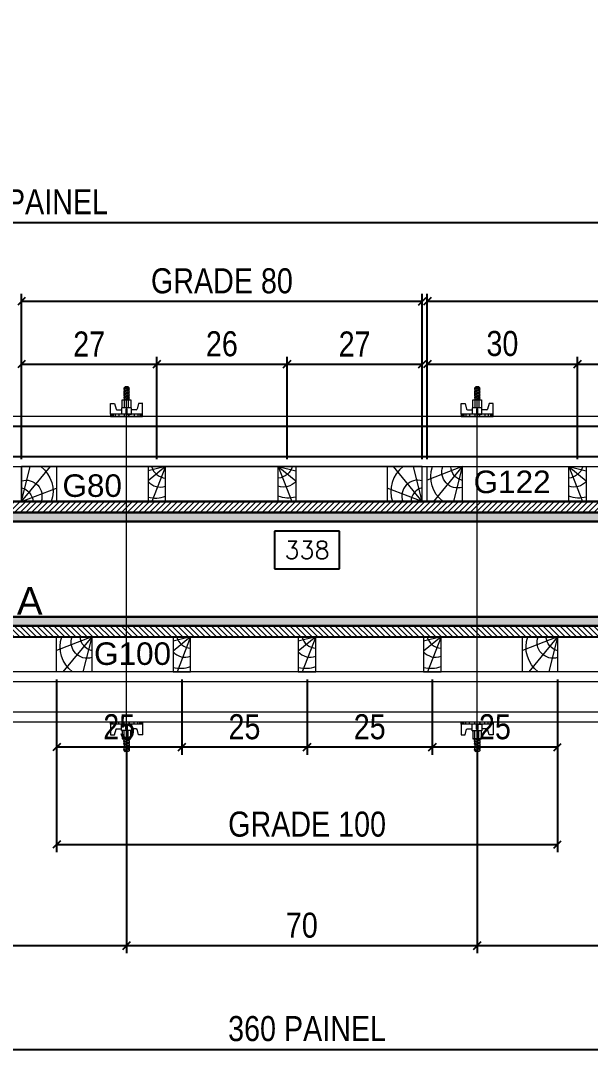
# Model space of a CAD drawing. Extents: x 2102 to 8383, y -13264 to 2718.
# Drawn here: x 7480.6 to 7707.8, y -1416.3 to -998.8 of the extents above; entities that cross this region are included whole.
import ezdxf
from ezdxf.enums import TextEntityAlignment as Align

# ---------------------------------------------------------------- set-up
doc = ezdxf.new("R2010")
doc.units = 0
for name, color, linetype, lineweight in [('CONCRETO', 251, 'Continuous', 25), ('Hachura', 251, 'Continuous', 9), ('Madeira', 126, 'Continuous', 18), ('Perfil Metálico', 224, 'Continuous', 18), ('Texto Seção', 7, 'Continuous', 15)]:
    doc.layers.add(name, color=color, linetype=linetype, lineweight=lineweight)
for name, color, linetype in [('COTA', 241, 'Continuous'), ('MEIO_PONT', 93, 'Continuous'), ('Painéis', 200, 'Continuous'), ('SARRAFO', 251, 'Continuous'), ('TEXTO_GERAL', 7, 'Continuous')]:
    doc.layers.add(name, color=color, linetype=linetype)
doc.styles.add('ARIAL', font='arial.ttf')
doc.styles.add('COTA TECNICA 2X', font='techl___.ttf', dxfattribs={"height": 10})
doc.styles.add('ROMANS', font='romans.shx')
doc.styles.add('SANSSERIF', font='sas_____.pfb')
doc.dimstyles.new('Cota Seção interna', dxfattribs={"dimtxt": 7, "dimasz": 6, "dimexe": 0.18, "dimexo": 2, "dimgap": -4, "dimtad": 3, "dimdec": 1, "dimlfac": 0.5, "dimzin": 12, "dimdsep": 46, "dimtxsty": 'ROMANS', "dimblk": 'ARCHTICK', "dimcen": 0.09, "dimse1": 1, "dimse2": 1, "dimsd1": 1, "dimsd2": 1, "dimclrd": 180, "dimclre": 5, "dimclrt": 1, "dimadec": 0, "dimazin": 3, "dimtfac": 1, "dimtdec": 1, "dimtofl": 0, "dimtmove": 0, "dimatfit": 3, "dimldrblk": 'ARCHTICK', "dimfxl": 1, "dimtolj": 1, "dimtzin": 0, "dimarcsym": 0})
doc.dimstyles.new('SECAO PILAR', dxfattribs={"dimtxt": 10, "dimasz": 3, "dimexe": 3, "dimexo": 3, "dimgap": 3, "dimtad": 1, "dimdec": 1, "dimlfac": 0.5, "dimzin": 12, "dimdsep": 46, "dimtxsty": 'COTA TECNICA 2X', "dimblk1": 'OBLIQUE', "dimblk2": 'OBLIQUE', "dimsah": 1, "dimcen": 0.9, "dimclrd": 256, "dimclre": 256, "dimclrt": 256, "dimadec": 1, "dimazin": 3, "dimtfac": 1, "dimtdec": 1, "dimtmove": 0, "dimatfit": 3, "dimfxl": 1, "dimtolj": 1, "dimtzin": 12, "dimarcsym": 0})

# ---------------------------------------------------------------- blocks, each defined once
blk = doc.blocks.new('*D906')
at = {"layer": 'COTA', "color": 180, "lineweight": -2, "transparency": 16777216}
for p, q in [((7607.83, -1202.6), (7581.83, -1202.6)), ((7581.83, -1202.6), (7581.83, -1217.6)), ((7607.83, -1217.6), (7607.83, -1202.6)), ((7581.83, -1217.6), (7607.83, -1217.6))]:
    blk.add_line(p, q, dxfattribs=at)
at = {"layer": 'Defpoints', "color": 0, "transparency": 16777216}
for p in [(7256.83, -1221.6), (7256.83, -1236.78), (7932.83, -1236.78)]:
    blk.add_point(p, dxfattribs=at)
at = {"layer": 'COTA', "color": 1, "transparency": 16777216, "insert": (7594.83, -1210.1), "char_height": 7, "attachment_point": 5, "style": 'ROMANS'}
blk.add_mtext('\\A1;338', dxfattribs=at)
blk = doc.blocks.new('_ArchTick')
at = {"color": 0, "linetype": 'ByBlock', "const_width": 0.15}
blk.add_lwpolyline([(-0.5, -0.5), (0.5, 0.5)], dxfattribs=at)
blk = doc.blocks.new('_Oblique')
at = {"color": 0, "linetype": 'ByBlock', "lineweight": -2}
blk.add_line((-0.5, -0.5), (0.5, 0.5), dxfattribs=at)
blk = doc.blocks.new('*D907')
at = {"layer": 'COTA', "lineweight": -2, "transparency": 16777216}
for p, q in [((7234.83, -1187.78), (7234.83, -1076.29)), ((7894.83, -1187.78), (7894.83, -1076.29)), ((7234.83, -1079.29), (7894.83, -1079.29))]:
    blk.add_line(p, q, dxfattribs=at)
at = {"layer": 'Defpoints', "color": 0, "transparency": 16777216}
for p in [(7894.83, -1079.29), (7234.83, -1190.78), (7894.83, -1190.78)]:
    blk.add_point(p, dxfattribs=at)
at = {"layer": 'COTA', "lineweight": -2, "transparency": 16777216, "xscale": 3, "yscale": 3, "zscale": 3, "rotation": 180}
blk.add_blockref('_Oblique', (7234.83, -1079.29), dxfattribs=at)
at = {"layer": 'COTA', "lineweight": -2, "transparency": 16777216, "xscale": 3, "yscale": 3, "zscale": 3}
blk.add_blockref('_Oblique', (7894.83, -1079.29), dxfattribs=at)
at = {"layer": 'COTA', "transparency": 16777216, "insert": (7483.83, -1071.07), "char_height": 10, "attachment_point": 5, "style": 'COTA TECNICA 2X'}
blk.add_mtext('\\A1;330 PAINEL', dxfattribs=at)
blk = doc.blocks.new('PONTALETE')
at = {"layer": 'Madeira'}
for q in [(2.71, 7), (7, 5.76), (7, 1.74)]:
    blk.add_line((0, 0), q, dxfattribs=at)
blk.add_lwpolyline([(0, 0), (7, 0), (7, 7), (0, 7)], close=True, dxfattribs=at)
for centre, radius, start, end in [((2.04, 0.06), 6.23, 37.2818, 109.0913), ((1.09, 0.9), 3.19, 343.603, 109.9847), ((-0.21, -0.78), 3.09, 14.6322, 86.0383)]:
    blk.add_arc(centre, radius, start, end, dxfattribs=at)
blk = doc.blocks.new('MEIO PONTALETE')
at = {"layer": 'Madeira'}
for q in [(2.71, 7), (3.5, 2.88), (3.5, 0.87)]:
    blk.add_line((0, 0), q, dxfattribs=at)
blk.add_lwpolyline([(0, 0), (3.5, 0), (3.5, 7), (0, 7)], close=True, dxfattribs=at)
for centre, radius, start, end in [((2.04, 0.06), 6.23, 76.4499, 109.0913), ((1.09, 0.9), 3.19, 40.9063, 109.9847), ((-0.21, -0.78), 3.09, 14.6322, 86.0383)]:
    blk.add_arc(centre, radius, start, end, dxfattribs=at)
blk = doc.blocks.new('*D73')
at = {"layer": 'COTA', "lineweight": -2, "transparency": 16777216}
for p, q in [((7642.83, -1173.78), (7642.83, -1132.9)), ((7702.83, -1173.78), (7702.83, -1132.9)), ((7642.83, -1135.9), (7702.83, -1135.9))]:
    blk.add_line(p, q, dxfattribs=at)
at = {"layer": 'Defpoints', "color": 0, "transparency": 16777216}
for p in [(7702.83, -1135.9), (7642.83, -1176.78), (7702.83, -1176.78)]:
    blk.add_point(p, dxfattribs=at)
at = {"layer": 'COTA', "lineweight": -2, "transparency": 16777216, "xscale": 3, "yscale": 3, "zscale": 3, "rotation": 180}
blk.add_blockref('_Oblique', (7642.83, -1135.9), dxfattribs=at)
at = {"layer": 'COTA', "lineweight": -2, "transparency": 16777216, "xscale": 3, "yscale": 3, "zscale": 3}
blk.add_blockref('_Oblique', (7702.83, -1135.9), dxfattribs=at)
at = {"layer": 'COTA', "transparency": 16777216, "insert": (7672.83, -1127.69), "char_height": 10, "attachment_point": 5, "style": 'COTA TECNICA 2X'}
blk.add_mtext('\\A1;30', dxfattribs=at)
blk = doc.blocks.new('*D74')
at = {"layer": 'COTA', "lineweight": -2, "transparency": 16777216}
for p, q in [((7702.83, -1173.78), (7702.83, -1132.9)), ((7764.83, -1173.78), (7764.83, -1132.9)), ((7702.83, -1135.9), (7764.83, -1135.9))]:
    blk.add_line(p, q, dxfattribs=at)
at = {"layer": 'Defpoints', "color": 0, "transparency": 16777216}
for p in [(7764.83, -1135.9), (7702.83, -1176.78), (7764.83, -1176.78)]:
    blk.add_point(p, dxfattribs=at)
at = {"layer": 'COTA', "lineweight": -2, "transparency": 16777216, "xscale": 3, "yscale": 3, "zscale": 3, "rotation": 180}
blk.add_blockref('_Oblique', (7702.83, -1135.9), dxfattribs=at)
at = {"layer": 'COTA', "lineweight": -2, "transparency": 16777216, "xscale": 3, "yscale": 3, "zscale": 3}
blk.add_blockref('_Oblique', (7764.83, -1135.9), dxfattribs=at)
at = {"layer": 'COTA', "transparency": 16777216, "insert": (7733.83, -1127.69), "char_height": 10, "attachment_point": 5, "style": 'COTA TECNICA 2X'}
blk.add_mtext('\\A1;31', dxfattribs=at)
blk = doc.blocks.new('*D77')
at = {"layer": 'COTA', "lineweight": -2, "transparency": 16777216}
for p, q in [((7642.83, -1173.78), (7642.83, -1107.78)), ((7886.83, -1173.78), (7886.83, -1107.78)), ((7642.83, -1110.78), (7886.83, -1110.78))]:
    blk.add_line(p, q, dxfattribs=at)
at = {"layer": 'Defpoints', "color": 0, "transparency": 16777216}
for p in [(7886.83, -1110.78), (7642.83, -1176.78), (7886.83, -1176.78)]:
    blk.add_point(p, dxfattribs=at)
at = {"layer": 'COTA', "lineweight": -2, "transparency": 16777216, "xscale": 3, "yscale": 3, "zscale": 3, "rotation": 180}
blk.add_blockref('_Oblique', (7642.83, -1110.78), dxfattribs=at)
at = {"layer": 'COTA', "lineweight": -2, "transparency": 16777216, "xscale": 3, "yscale": 3, "zscale": 3}
blk.add_blockref('_Oblique', (7886.83, -1110.78), dxfattribs=at)
at = {"layer": 'COTA', "transparency": 16777216, "insert": (7764.83, -1102.68), "char_height": 10, "attachment_point": 5, "style": 'COTA TECNICA 2X'}
blk.add_mtext('\\A1;GRADE 122', dxfattribs=at)
blk = doc.blocks.new('*D88')
at = {"layer": 'COTA', "lineweight": -2, "transparency": 16777216}
for p, q in [((7494.84, -1261.78), (7494.84, -1330.77)), ((7694.84, -1261.78), (7694.84, -1330.77)), ((7494.84, -1327.77), (7694.84, -1327.77))]:
    blk.add_line(p, q, dxfattribs=at)
at = {"layer": 'Defpoints', "color": 0, "transparency": 16777216}
for p in [(7494.84, -1258.78), (7694.84, -1258.78), (7694.84, -1327.77)]:
    blk.add_point(p, dxfattribs=at)
at = {"layer": 'COTA', "lineweight": -2, "transparency": 16777216, "xscale": 3, "yscale": 3, "zscale": 3, "rotation": 180}
blk.add_blockref('_Oblique', (7494.84, -1327.77), dxfattribs=at)
at = {"layer": 'COTA', "lineweight": -2, "transparency": 16777216, "xscale": 3, "yscale": 3, "zscale": 3}
blk.add_blockref('_Oblique', (7694.84, -1327.77), dxfattribs=at)
at = {"layer": 'COTA', "transparency": 16777216, "insert": (7594.84, -1319.67), "char_height": 10, "attachment_point": 5, "style": 'COTA TECNICA 2X'}
blk.add_mtext('\\A1;GRADE 100', dxfattribs=at)
blk = doc.blocks.new('*D924')
at = {"layer": 'COTA', "lineweight": -2, "transparency": 16777216}
for p, q in [((7544.84, -1261.78), (7544.84, -1291.88)), ((7594.84, -1261.78), (7594.84, -1291.88)), ((7594.84, -1288.88), (7544.84, -1288.88))]:
    blk.add_line(p, q, dxfattribs=at)
at = {"layer": 'Defpoints', "color": 0, "transparency": 16777216}
for p in [(7544.84, -1258.78), (7594.84, -1258.78), (7544.84, -1288.88)]:
    blk.add_point(p, dxfattribs=at)
at = {"layer": 'COTA', "lineweight": -2, "transparency": 16777216, "xscale": 3, "yscale": 3, "zscale": 3, "rotation": 180}
blk.add_blockref('_Oblique', (7544.84, -1288.88), dxfattribs=at)
at = {"layer": 'COTA', "lineweight": -2, "transparency": 16777216, "xscale": 3, "yscale": 3, "zscale": 3}
blk.add_blockref('_Oblique', (7594.84, -1288.88), dxfattribs=at)
at = {"layer": 'COTA', "transparency": 16777216, "insert": (7569.84, -1280.77), "char_height": 10, "attachment_point": 5, "style": 'COTA TECNICA 2X'}
blk.add_mtext('\\A1;25', dxfattribs=at)
blk = doc.blocks.new('*D925')
at = {"layer": 'COTA', "lineweight": -2, "transparency": 16777216}
for p, q in [((7494.84, -1261.78), (7494.84, -1291.88)), ((7544.84, -1261.78), (7544.84, -1291.88)), ((7544.84, -1288.88), (7494.84, -1288.88))]:
    blk.add_line(p, q, dxfattribs=at)
at = {"layer": 'Defpoints', "color": 0, "transparency": 16777216}
for p in [(7494.84, -1258.78), (7544.84, -1258.78), (7494.84, -1288.88)]:
    blk.add_point(p, dxfattribs=at)
at = {"layer": 'COTA', "lineweight": -2, "transparency": 16777216, "xscale": 3, "yscale": 3, "zscale": 3, "rotation": 180}
blk.add_blockref('_Oblique', (7494.84, -1288.88), dxfattribs=at)
at = {"layer": 'COTA', "lineweight": -2, "transparency": 16777216, "xscale": 3, "yscale": 3, "zscale": 3}
blk.add_blockref('_Oblique', (7544.84, -1288.88), dxfattribs=at)
at = {"layer": 'COTA', "transparency": 16777216, "insert": (7519.84, -1280.77), "char_height": 10, "attachment_point": 5, "style": 'COTA TECNICA 2X'}
blk.add_mtext('\\A1;25', dxfattribs=at)
blk = doc.blocks.new('*D89')
at = {"layer": 'COTA', "lineweight": -2, "transparency": 16777216}
for p, q in [((7644.84, -1261.78), (7644.84, -1291.88)), ((7694.84, -1261.78), (7694.84, -1291.88)), ((7694.84, -1288.88), (7644.84, -1288.88))]:
    blk.add_line(p, q, dxfattribs=at)
at = {"layer": 'Defpoints', "color": 0, "transparency": 16777216}
for p in [(7644.84, -1258.78), (7694.84, -1258.78), (7644.84, -1288.88)]:
    blk.add_point(p, dxfattribs=at)
at = {"layer": 'COTA', "lineweight": -2, "transparency": 16777216, "xscale": 3, "yscale": 3, "zscale": 3, "rotation": 180}
blk.add_blockref('_Oblique', (7644.84, -1288.88), dxfattribs=at)
at = {"layer": 'COTA', "lineweight": -2, "transparency": 16777216, "xscale": 3, "yscale": 3, "zscale": 3}
blk.add_blockref('_Oblique', (7694.84, -1288.88), dxfattribs=at)
at = {"layer": 'COTA', "transparency": 16777216, "insert": (7669.84, -1280.77), "char_height": 10, "attachment_point": 5, "style": 'COTA TECNICA 2X'}
blk.add_mtext('\\A1;25', dxfattribs=at)
blk = doc.blocks.new('*D926')
at = {"layer": 'COTA', "lineweight": -2, "transparency": 16777216}
for p, q in [((7594.84, -1261.78), (7594.84, -1291.88)), ((7644.84, -1261.78), (7644.84, -1291.88)), ((7644.84, -1288.88), (7594.84, -1288.88))]:
    blk.add_line(p, q, dxfattribs=at)
at = {"layer": 'Defpoints', "color": 0, "transparency": 16777216}
for p in [(7594.84, -1258.78), (7644.84, -1258.78), (7594.84, -1288.88)]:
    blk.add_point(p, dxfattribs=at)
at = {"layer": 'COTA', "lineweight": -2, "transparency": 16777216, "xscale": 3, "yscale": 3, "zscale": 3, "rotation": 180}
blk.add_blockref('_Oblique', (7594.84, -1288.88), dxfattribs=at)
at = {"layer": 'COTA', "lineweight": -2, "transparency": 16777216, "xscale": 3, "yscale": 3, "zscale": 3}
blk.add_blockref('_Oblique', (7644.84, -1288.88), dxfattribs=at)
at = {"layer": 'COTA', "transparency": 16777216, "insert": (7619.84, -1280.77), "char_height": 10, "attachment_point": 5, "style": 'COTA TECNICA 2X'}
blk.add_mtext('\\A1;25', dxfattribs=at)
blk = doc.blocks.new('*D90')
at = {"layer": 'COTA', "lineweight": -2, "transparency": 16777216}
for p, q in [((7480.83, -1173.78), (7480.83, -1107.78)), ((7640.83, -1173.78), (7640.83, -1107.78)), ((7480.83, -1110.78), (7640.83, -1110.78))]:
    blk.add_line(p, q, dxfattribs=at)
at = {"layer": 'Defpoints', "color": 0, "transparency": 16777216}
for p in [(7640.83, -1110.78), (7480.83, -1176.78), (7640.83, -1176.78)]:
    blk.add_point(p, dxfattribs=at)
at = {"layer": 'COTA', "lineweight": -2, "transparency": 16777216, "xscale": 3, "yscale": 3, "zscale": 3, "rotation": 180}
blk.add_blockref('_Oblique', (7480.83, -1110.78), dxfattribs=at)
at = {"layer": 'COTA', "lineweight": -2, "transparency": 16777216, "xscale": 3, "yscale": 3, "zscale": 3}
blk.add_blockref('_Oblique', (7640.83, -1110.78), dxfattribs=at)
at = {"layer": 'COTA', "transparency": 16777216, "insert": (7560.83, -1102.66), "char_height": 10, "attachment_point": 5, "style": 'COTA TECNICA 2X'}
blk.add_mtext('\\A1;GRADE 80', dxfattribs=at)
blk = doc.blocks.new('*D91')
at = {"layer": 'COTA', "lineweight": -2, "transparency": 16777216}
for p, q in [((7586.83, -1173.78), (7586.83, -1132.9)), ((7640.83, -1173.78), (7640.83, -1132.9)), ((7586.83, -1135.9), (7640.83, -1135.9))]:
    blk.add_line(p, q, dxfattribs=at)
at = {"layer": 'Defpoints', "color": 0, "transparency": 16777216}
for p in [(7640.83, -1135.9), (7586.83, -1176.78), (7640.83, -1176.78)]:
    blk.add_point(p, dxfattribs=at)
at = {"layer": 'COTA', "lineweight": -2, "transparency": 16777216, "xscale": 3, "yscale": 3, "zscale": 3, "rotation": 180}
blk.add_blockref('_Oblique', (7586.83, -1135.9), dxfattribs=at)
at = {"layer": 'COTA', "lineweight": -2, "transparency": 16777216, "xscale": 3, "yscale": 3, "zscale": 3}
blk.add_blockref('_Oblique', (7640.83, -1135.9), dxfattribs=at)
at = {"layer": 'COTA', "transparency": 16777216, "insert": (7613.83, -1127.83), "char_height": 10, "attachment_point": 5, "style": 'COTA TECNICA 2X'}
blk.add_mtext('\\A1;27', dxfattribs=at)
blk = doc.blocks.new('*D92')
at = {"layer": 'COTA', "lineweight": -2, "transparency": 16777216}
for p, q in [((7480.83, -1173.78), (7480.83, -1132.9)), ((7534.83, -1173.78), (7534.83, -1132.9)), ((7480.83, -1135.9), (7534.83, -1135.9))]:
    blk.add_line(p, q, dxfattribs=at)
at = {"layer": 'Defpoints', "color": 0, "transparency": 16777216}
for p in [(7534.83, -1135.9), (7480.83, -1176.78), (7534.83, -1176.78)]:
    blk.add_point(p, dxfattribs=at)
at = {"layer": 'COTA', "lineweight": -2, "transparency": 16777216, "xscale": 3, "yscale": 3, "zscale": 3, "rotation": 180}
blk.add_blockref('_Oblique', (7480.83, -1135.9), dxfattribs=at)
at = {"layer": 'COTA', "lineweight": -2, "transparency": 16777216, "xscale": 3, "yscale": 3, "zscale": 3}
blk.add_blockref('_Oblique', (7534.83, -1135.9), dxfattribs=at)
at = {"layer": 'COTA', "transparency": 16777216, "insert": (7507.83, -1127.83), "char_height": 10, "attachment_point": 5, "style": 'COTA TECNICA 2X'}
blk.add_mtext('\\A1;27', dxfattribs=at)
blk = doc.blocks.new('*D93')
at = {"layer": 'COTA', "lineweight": -2, "transparency": 16777216}
for p, q in [((7534.83, -1173.78), (7534.83, -1132.9)), ((7586.83, -1173.78), (7586.83, -1132.9)), ((7534.83, -1135.9), (7586.83, -1135.9))]:
    blk.add_line(p, q, dxfattribs=at)
at = {"layer": 'Defpoints', "color": 0, "transparency": 16777216}
for p in [(7586.83, -1135.9), (7534.83, -1176.78), (7586.83, -1176.78)]:
    blk.add_point(p, dxfattribs=at)
at = {"layer": 'COTA', "lineweight": -2, "transparency": 16777216, "xscale": 3, "yscale": 3, "zscale": 3, "rotation": 180}
blk.add_blockref('_Oblique', (7534.83, -1135.9), dxfattribs=at)
at = {"layer": 'COTA', "lineweight": -2, "transparency": 16777216, "xscale": 3, "yscale": 3, "zscale": 3}
blk.add_blockref('_Oblique', (7586.83, -1135.9), dxfattribs=at)
at = {"layer": 'COTA', "transparency": 16777216, "insert": (7560.83, -1127.8), "char_height": 10, "attachment_point": 5, "style": 'COTA TECNICA 2X'}
blk.add_mtext('\\A1;26', dxfattribs=at)
blk = doc.blocks.new('*D928')
at = {"layer": 'COTA', "linetype": 'ByBlock', "lineweight": -2, "transparency": 16777216}
for p, q in [((7362.75, -1281.78), (7362.75, -1371.13)), ((7522.75, -1281.78), (7522.75, -1371.13)), ((7362.75, -1368.13), (7522.75, -1368.13))]:
    blk.add_line(p, q, dxfattribs=at)
at = {"layer": 'Defpoints', "color": 0, "linetype": 'ByBlock', "transparency": 16777216}
for p in [(7362.75, -1278.78), (7522.75, -1278.78), (7522.75, -1368.13)]:
    blk.add_point(p, dxfattribs=at)
at = {"layer": 'COTA', "linetype": 'ByBlock', "lineweight": -2, "transparency": 16777216, "xscale": 3, "yscale": 3, "zscale": 3, "rotation": 180}
blk.add_blockref('_Oblique', (7362.75, -1368.13), dxfattribs=at)
at = {"layer": 'COTA', "linetype": 'ByBlock', "lineweight": -2, "transparency": 16777216, "xscale": 3, "yscale": 3, "zscale": 3}
blk.add_blockref('_Oblique', (7522.75, -1368.13), dxfattribs=at)
at = {"layer": 'COTA', "linetype": 'ByBlock', "transparency": 16777216, "insert": (7442.75, -1360.01), "char_height": 10, "attachment_point": 5, "style": 'COTA TECNICA 2X'}
blk.add_mtext('\\A1;80', dxfattribs=at)
blk = doc.blocks.new('*D929')
at = {"layer": 'COTA', "linetype": 'ByBlock', "lineweight": -2, "transparency": 16777216}
for p, q in [((7522.75, -1281.78), (7522.75, -1371.13)), ((7662.75, -1281.78), (7662.75, -1371.13)), ((7522.75, -1368.13), (7662.75, -1368.13))]:
    blk.add_line(p, q, dxfattribs=at)
at = {"layer": 'Defpoints', "color": 0, "linetype": 'ByBlock', "transparency": 16777216}
for p in [(7522.75, -1278.78), (7662.75, -1278.78), (7662.75, -1368.13)]:
    blk.add_point(p, dxfattribs=at)
at = {"layer": 'COTA', "linetype": 'ByBlock', "lineweight": -2, "transparency": 16777216, "xscale": 3, "yscale": 3, "zscale": 3, "rotation": 180}
blk.add_blockref('_Oblique', (7522.75, -1368.13), dxfattribs=at)
at = {"layer": 'COTA', "linetype": 'ByBlock', "lineweight": -2, "transparency": 16777216, "xscale": 3, "yscale": 3, "zscale": 3}
blk.add_blockref('_Oblique', (7662.75, -1368.13), dxfattribs=at)
at = {"layer": 'COTA', "linetype": 'ByBlock', "transparency": 16777216, "insert": (7592.75, -1360.03), "char_height": 10, "attachment_point": 5, "style": 'COTA TECNICA 2X'}
blk.add_mtext('\\A1;70', dxfattribs=at)
blk = doc.blocks.new('*D930')
at = {"layer": 'COTA', "linetype": 'ByBlock', "lineweight": -2, "transparency": 16777216}
for p, q in [((7662.75, -1281.78), (7662.75, -1371.13)), ((7802.75, -1281.78), (7802.75, -1371.13)), ((7662.75, -1368.13), (7802.75, -1368.13))]:
    blk.add_line(p, q, dxfattribs=at)
at = {"layer": 'Defpoints', "color": 0, "linetype": 'ByBlock', "transparency": 16777216}
for p in [(7662.75, -1278.78), (7802.75, -1278.78), (7802.75, -1368.13)]:
    blk.add_point(p, dxfattribs=at)
at = {"layer": 'COTA', "linetype": 'ByBlock', "lineweight": -2, "transparency": 16777216, "xscale": 3, "yscale": 3, "zscale": 3, "rotation": 180}
blk.add_blockref('_Oblique', (7662.75, -1368.13), dxfattribs=at)
at = {"layer": 'COTA', "linetype": 'ByBlock', "lineweight": -2, "transparency": 16777216, "xscale": 3, "yscale": 3, "zscale": 3}
blk.add_blockref('_Oblique', (7802.75, -1368.13), dxfattribs=at)
at = {"layer": 'COTA', "linetype": 'ByBlock', "transparency": 16777216, "insert": (7732.75, -1360.03), "char_height": 10, "attachment_point": 5, "style": 'COTA TECNICA 2X'}
blk.add_mtext('\\A1;70', dxfattribs=at)
blk = doc.blocks.new('*D931')
at = {"layer": 'COTA', "linetype": 'ByBlock', "lineweight": -2, "transparency": 16777216}
for p, q in [((7234.83, -1239.78), (7234.83, -1412.56)), ((7954.83, -1239.78), (7954.83, -1412.56)), ((7234.83, -1409.56), (7954.83, -1409.56))]:
    blk.add_line(p, q, dxfattribs=at)
at = {"layer": 'Defpoints', "color": 0, "linetype": 'ByBlock', "transparency": 16777216}
for p in [(7234.83, -1236.78), (7954.83, -1236.78), (7954.83, -1409.56)]:
    blk.add_point(p, dxfattribs=at)
at = {"layer": 'COTA', "linetype": 'ByBlock', "lineweight": -2, "transparency": 16777216, "xscale": 3, "yscale": 3, "zscale": 3, "rotation": 180}
blk.add_blockref('_Oblique', (7234.83, -1409.56), dxfattribs=at)
at = {"layer": 'COTA', "linetype": 'ByBlock', "lineweight": -2, "transparency": 16777216, "xscale": 3, "yscale": 3, "zscale": 3}
blk.add_blockref('_Oblique', (7954.83, -1409.56), dxfattribs=at)
at = {"layer": 'COTA', "linetype": 'ByBlock', "transparency": 16777216, "insert": (7594.83, -1401.34), "char_height": 10, "attachment_point": 5, "style": 'COTA TECNICA 2X'}
blk.add_mtext('\\A1;360 PAINEL', dxfattribs=at)
blk = doc.blocks.new('C')
at = {"layer": 'Hachura', "color": 0}
for p, q in [((0, 3.22), (0, -3.22)), ((0.45, 3.22), (0, 3.22)), ((0.46, 3.16), (0, 3.16)), ((0.46, 3.05), (0, 3.05)), ((0.46, 2.88), (0, 2.88)), ((0, 2.75), (0, -1.16)), ((0.46, 2.65), (0, 2.65)), ((0.46, 2.23), (0, 2.23)), ((0.45, -3.23), (0.45, 3.22)), ((0.45, 3.22), (2.58, 3.22)), ((2.58, 2.39), (1.47, 2.09)), ((2.58, 3.22), (2.58, 2.39)), ((0.46, 1.51), (0, 1.51)), ((0.39, 0.49), (0.17, 0.49)), ((1.74, 0.97), (0.45, 0.97)), ((1.45, 0.1), (0.45, 0.1)), ((1.35, 1.94), (1.35, 0.96)), ((1.74, -0.97), (1.74, 0.97)), ((1.74, 0.97), (1.74, 0.84)), ((1.74, 0.97), (1.74, 0.84)), ((1.74, 0.84), (3.35, 0.84)), ((3.35, 0.45), (1.74, 0.45)), ((3.32, 0.84), (3.32, -0.84)), ((3.35, 0.84), (3.35, -0.84)), ((3.68, 0.45), (3.35, 0.45)), ((3.84, -0.52), (3.35, 0.45)), ((3.35, 0.06), (3.67, -0.57)), ((3.68, 0.45), (4.16, -0.52)), ((3.72, 0.5), (4.25, -0.57)), ((4.37, -0.55), (3.83, 0.53)), ((4.15, 0.45), (3.93, 0.45)), ((4.42, -0.52), (3.93, 0.45)), ((4.15, 0.45), (4.26, 0.45)), ((4.26, 0.45), (4.74, -0.52)), ((4.3, 0.5), (4.83, -0.57)), ((4.95, -0.55), (4.41, 0.53)), ((4.51, 0.45), (4.84, 0.45)), ((5, -0.52), (4.51, 0.45)), ((4.84, 0.45), (5.32, -0.52)), ((4.88, 0.5), (5.41, -0.57)), ((5.53, -0.55), (4.99, 0.53)), ((5.58, -0.52), (5.09, 0.45)), ((5.42, 0.45), (5.09, 0.45)), ((5.58, -0.52), (5.09, 0.45)), ((5.42, 0.45), (5.74, -0.19)), ((5.46, 0.5), (5.74, -0.07)), ((5.74, 0.19), (5.57, 0.53)), ((5.74, 0.32), (5.68, 0.45)), ((5.68, 0.45), (5.74, 0.45)), ((5.74, 0.45), (5.9, 0.29)), ((5.74, 0.45), (5.74, -0.52)), ((5.9, -0.36), (5.9, 0.29)), ((0.45, 0), (0, 0)), ((0.46, -1.52), (0, -1.52)), ((0.08, -0.48), (0.29, -0.48)), ((0.29, -0.48), (0.4, -0.48)), ((0.45, 0), (0.45, -0.97)), ((0.45, -0.16), (1.45, -0.16)), ((0.45, -0.65), (0.45, -0.32)), ((0.45, -3.23), (0.45, -0.65)), ((0.45, -0.97), (1.74, -0.97)), ((1.35, -1.94), (1.35, -0.97)), ((3.35, -0.32), (1.74, -0.32)), ((3.35, -0.84), (1.74, -0.84)), ((3.35, -0.07), (3.58, -0.52)), ((3.35, -0.52), (3.58, -0.52)), ((3.84, -0.52), (4.16, -0.52)), ((4.42, -0.52), (4.74, -0.52)), ((4.63, -0.52), (4.74, -0.52)), ((5, -0.52), (5.32, -0.52)), ((5.58, -0.52), (5.74, -0.52)), ((5.74, -0.52), (5.9, -0.36)), ((5.74, -0.52), (5.74, -0.52)), ((0.46, -2.23), (0, -2.23)), ((0.46, -2.65), (0, -2.65)), ((0.46, -2.88), (0, -2.88)), ((0.46, -3.05), (0, -3.05)), ((0.46, -3.16), (0, -3.16)), ((0, -3.22), (2.57, -3.22)), ((2.58, -2.39), (1.47, -2.1)), ((2.58, -3.23), (2.58, -2.39))]:
    blk.add_line(p, q, dxfattribs=at)
for centre, radius, start, end in [((1.52, 1.94), 0.161, 104.7436, 180), ((1.44, -0.03), 0.129, 272.695, 87.305), ((3.81, 0.39), 0.143, 25.5688, 154.4312), ((4.39, 0.39), 0.143, 25.5688, 154.4312), ((4.97, 0.39), 0.143, 25.5688, 154.4312), ((5.55, 0.39), 0.143, 25.5688, 154.4312), ((0.17, -0.37), 0.174, 221.744, 317.8592), ((1.52, -1.94), 0.161, 180, 255.2564), ((3.71, -0.4), 0.174, 222.1408, 318.256), ((4.29, -0.4), 0.174, 222.1408, 318.256), ((4.87, -0.4), 0.174, 222.1408, 318.256), ((5.45, -0.4), 0.174, 222.1408, 318.256), ((5.61, -0.4), 0.174, 317.8592, 318.256)]:
    blk.add_arc(centre, radius, start, end, dxfattribs=at)

msp = doc.modelspace()

# ---------------------------------------------------------------- hatches: boundary and pattern name
at = {"layer": 'Hachura'}
h = msp.add_hatch(dxfattribs=at)
h.set_pattern_fill('ANSI31', color=256, scale=0.5, angle=360, style=0)
h.set_pattern_definition([(45, (17779.1963, 21808.5057), (-1.12253202, 1.12253202), [])])
h.paths.add_polyline_path([(7234.83, -1195.18), (7234.83, -1190.78), (7894.83, -1190.78), (7894.83, -1195.18)])
h = msp.add_hatch(color=256, dxfattribs=at)
h.dxf.hatch_style = 1
h.paths.add_polyline_path([(7234.83, -1198.78), (7894.83, -1198.78), (7894.83, -1195.18), (7234.83, -1195.18)])
h = msp.add_hatch(color=256, dxfattribs=at)
h.dxf.hatch_style = 1
h.paths.add_polyline_path([(7954.83, -1240.38), (7954.83, -1236.78), (7234.83, -1236.78), (7234.83, -1240.38)])
h = msp.add_hatch(dxfattribs=at)
h.set_pattern_fill('ANSI31', color=256, scale=0.5, angle=270, style=0)
h.set_pattern_definition([(315, (13.4547, -12165.2052), (1.12253202, 1.12253202), [])])
h.paths.add_polyline_path([(7234.83, -1244.78), (7234.83, -1240.38), (7954.83, -1240.38), (7954.83, -1244.78)])

# ---------------------------------------------------------------- linework, layer by layer
at = {"layer": 'CONCRETO', "color": 2}
msp.add_lwpolyline([(7932.83, -998.78), (7894.83, -998.78), (7894.83, -1198.78), (7256.83, -1198.78), (7256.83, -1236.78), (7932.83, -1236.78)], close=True, dxfattribs=at)
at = {"layer": 'Hachura'}
for p, q in [((7522.75, -1289.59), (7522.75, -1149.79)), ((7662.75, -1289.6), (7662.75, -1149.8))]:
    msp.add_line(p, q, dxfattribs=at)
at = {"layer": 'Madeira'}
for points in [[(7640.83, -1190.78), (7640.83, -1176.78), (7480.83, -1176.78), (7480.83, -1190.78)], [(7642.83, -1190.78), (7642.83, -1176.78), (7886.83, -1176.78), (7886.83, -1190.78)], [(7954.83, -1244.78), (7954.83, -1258.78), (7234.83, -1258.78), (7234.83, -1244.78)], [(7494.84, -1258.78), (7494.84, -1244.78), (7694.84, -1244.78), (7694.84, -1258.78)]]:
    msp.add_lwpolyline(points, close=True, dxfattribs=at)
at = {"layer": 'Painéis'}
for points in [[(7234.83, -1198.78), (7894.83, -1198.78), (7894.83, -1195.18), (7234.83, -1195.18)], [(7954.83, -1240.38), (7954.83, -1236.78), (7234.83, -1236.78), (7234.83, -1240.38)]]:
    msp.add_lwpolyline(points, close=True, dxfattribs=at)
at = {"layer": 'Perfil Metálico'}
for points in [[(7202.9, -1156.78), (7202.9, -1176.78), (7886.83, -1176.78), (7886.83, -1156.78)], [(7202.9, -1258.78), (7202.9, -1278.78), (7993.15, -1278.78), (7993.15, -1258.78)], [(7993.15, -1274.78), (7993.15, -1262.78), (7202.9, -1262.78), (7202.9, -1274.78)]]:
    msp.add_lwpolyline(points, close=True, dxfattribs=at)
at = {"layer": 'SARRAFO'}
for points in [[(7886.83, -1172.78), (7886.83, -1160.78), (7202.9, -1160.78), (7202.9, -1172.78)], [(7894.83, -1190.78), (7234.83, -1190.78), (7234.83, -1195.18), (7894.83, -1195.18)], [(7894.83, -1190.78), (7894.83, -1195.18), (7234.83, -1195.18), (7234.83, -1190.78)], [(7954.83, -1240.38), (7234.83, -1240.38), (7234.83, -1244.78), (7954.83, -1244.78)], [(7954.83, -1240.38), (7234.83, -1240.38), (7234.83, -1244.78), (7954.83, -1244.78)]]:
    msp.add_lwpolyline(points, close=True, dxfattribs=at)

# ---------------------------------------------------------------- block references
at = {"layer": 'Hachura', "linetype": 'Continuous', "yscale": 2, "zscale": 2}
for p, xscale, rotation in [((7522.74, -1156.79), 2, 90.00000000000001), ((7662.74, -1156.8), 2, 90.00000000000001), ((7522.74, -1278.79), -2, 90), ((7662.74, -1278.8), -2, 90)]:
    msp.add_blockref('C', p, dxfattribs=dict(at, xscale=xscale, rotation=rotation))
at = {"layer": 'Madeira'}
for name, p, xscale, yscale, zscale, rotation in [('PONTALETE', (7656.83, -1176.78), -2, 2, 2, 90), ('MEIO PONTALETE', (7699.33, -1176.78), -1.999999997962732, 1.999999997962732, 1.999999997962732, 180)]:
    msp.add_blockref(name, p, dxfattribs=dict(at, xscale=xscale, yscale=yscale, zscale=zscale, rotation=rotation))
at = {"layer": 'MEIO_PONT'}
for name, p, xscale, yscale, zscale, rotation in [('PONTALETE', (7480.83, -1190.78), -2, 2, 2, 270.0000000000001), ('MEIO PONTALETE', (7538.33, -1176.78), 1.999999997962732, 1.999999997962732, 1.999999997962732, 180), ('MEIO PONTALETE', (7583.33, -1176.78), -1.999999997962732, 1.999999997962732, 1.999999997962732, 180), ('PONTALETE', (7640.83, -1190.78), 2, 2, 2, 90.00000000000001), ('PONTALETE', (7508.84, -1244.78), -2, 2, 2, 90), ('MEIO PONTALETE', (7548.34, -1244.78), 1.999999997962732, 1.999999997962732, 1.999999997962732, 180), ('MEIO PONTALETE', (7598.34, -1244.78), 1.999999997962732, 1.999999997962732, 1.999999997962732, 180), ('MEIO PONTALETE', (7648.34, -1244.78), 1.999999997962732, 1.999999997962732, 1.999999997962732, 180), ('PONTALETE', (7694.84, -1244.78), -2, 2, 2, 90)]:
    msp.add_blockref(name, p, dxfattribs=dict(at, xscale=xscale, yscale=yscale, zscale=zscale, rotation=rotation))

# ---------------------------------------------------------------- texts
at = {"layer": 'Texto Seção', "color": 0, "linetype": 'Continuous', "style": 'SANSSERIF'}
msp.add_text('G100', height=9, dxfattribs=at).set_placement((7509.78, -1251.51), align=Align.MIDDLE_LEFT)
at = {"layer": 'TEXTO_GERAL', "color": 0, "linetype": 'Continuous', "style": 'SANSSERIF'}
for s, p in [('G80', (7497.16, -1184.4)), ('G122', (7661.33, -1182.89))]:
    msp.add_text(s, height=9, dxfattribs=at).set_placement(p, align=Align.MIDDLE_LEFT)
at = {"layer": 'TEXTO_GERAL', "style": 'ARIAL'}
msp.add_text('A', height=11, dxfattribs=at).set_placement((7484.11, -1230.43), align=Align.MIDDLE_CENTER)

# ---------------------------------------------------------------- dimensions: what is measured, and where the dimension line sits
at = {"layer": 'COTA'}
dim = msp.add_linear_dim(base=(7894.83, -1079.29), p1=(7234.83, -1190.78), p2=(7894.83, -1190.78), text='<> PAINEL', dimstyle='SECAO PILAR', dxfattribs=at)
dim.commit()
dim.dimension.update_dxf_attribs({"geometry": '*D907', "text_midpoint": (7483.83, -1079.29), "dimtype": 160})
for base, p1, p2, picture, middle in [((7640.83, -1110.78), (7480.83, -1176.78), (7640.83, -1176.78), '*D90', (7560.83, -1102.66)), ((7886.83, -1110.78), (7642.83, -1176.78), (7886.83, -1176.78), '*D77', (7764.83, -1102.68)), ((7694.84, -1327.77), (7494.84, -1258.78), (7694.84, -1258.78), '*D88', (7594.84, -1319.67))]:
    dim = msp.add_linear_dim(base=base, p1=p1, p2=p2, text='GRADE <>', dimstyle='SECAO PILAR', dxfattribs=at)
    dim.commit()
    dim.dimension.update_dxf_attribs({"geometry": picture, "text_midpoint": middle})
for base, p1, p2, picture, middle in [((7534.83, -1135.9), (7480.83, -1176.78), (7534.83, -1176.78), '*D92', (7507.83, -1127.83)), ((7586.83, -1135.9), (7534.83, -1176.78), (7586.83, -1176.78), '*D93', (7560.83, -1127.8)), ((7640.83, -1135.9), (7586.83, -1176.78), (7640.83, -1176.78), '*D91', (7613.83, -1127.83)), ((7702.83, -1135.9), (7642.83, -1176.78), (7702.83, -1176.78), '*D73', (7672.83, -1127.69)), ((7764.83, -1135.9), (7702.83, -1176.78), (7764.83, -1176.78), '*D74', (7733.83, -1127.69)), ((7494.84, -1288.88), (7544.84, -1258.78), (7494.84, -1258.78), '*D925', (7519.84, -1280.77)), ((7544.84, -1288.88), (7594.84, -1258.78), (7544.84, -1258.78), '*D924', (7569.84, -1280.77)), ((7594.84, -1288.88), (7644.84, -1258.78), (7594.84, -1258.78), '*D926', (7619.84, -1280.77)), ((7644.84, -1288.88), (7694.84, -1258.78), (7644.84, -1258.78), '*D89', (7669.84, -1280.77))]:
    dim = msp.add_linear_dim(base=base, p1=p1, p2=p2, dimstyle='SECAO PILAR', dxfattribs=at)
    dim.commit()
    dim.dimension.update_dxf_attribs({"geometry": picture, "text_midpoint": middle})
dim = msp.add_linear_dim(base=(7256.83, -1221.6), p1=(7932.83, -1236.78), p2=(7256.83, -1236.78), angle=180, dimstyle='Cota Seção interna', dxfattribs=at)
dim.commit()
dim.dimension.update_dxf_attribs({"geometry": '*D906', "text_midpoint": (7594.83, -1221.6), "dimtype": 160})
at = {"layer": 'COTA', "linetype": 'ByBlock'}
dim = msp.add_linear_dim(base=(7954.83, -1409.56), p1=(7234.83, -1236.78), p2=(7954.83, -1236.78), text='<> PAINEL', dimstyle='SECAO PILAR', override={"dimtmove": 1}, dxfattribs=at)
dim.commit()
dim.dimension.update_dxf_attribs({"geometry": '*D931', "text_midpoint": (7594.83, -1401.34)})
for base, p1, p2, picture, middle in [((7522.75, -1368.13), (7362.75, -1278.78), (7522.75, -1278.78), '*D928', (7442.75, -1360.01)), ((7662.75, -1368.13), (7522.75, -1278.78), (7662.75, -1278.78), '*D929', (7592.75, -1360.03)), ((7802.75, -1368.13), (7662.75, -1278.78), (7802.75, -1278.78), '*D930', (7732.75, -1360.03))]:
    dim = msp.add_linear_dim(base=base, p1=p1, p2=p2, dimstyle='SECAO PILAR', override={"dimtmove": 1}, dxfattribs=at)
    dim.commit()
    dim.dimension.update_dxf_attribs({"geometry": picture, "text_midpoint": middle})

doc.saveas('drawing.dxf')
